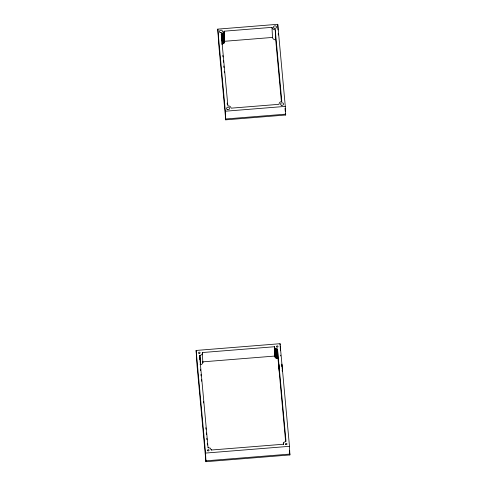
<?xml version="1.0" encoding="UTF-8"?>
<svg xmlns="http://www.w3.org/2000/svg" width="486" height="486" viewBox="0 0 486 486"><rect width="100%" height="100%" fill="white"/><g stroke="black" fill="none" stroke-linecap="round" stroke-linejoin="round"><path stroke-width="0.73" d="M274.408 347.089L275.27 348.596L277.524 349.094L277.98 358.407L276.048 358.109L274.924 356.742L274.414 346.743L202.322 352.544L202.838 362.501A2.655 2.272 -2.8 0 1 200.852 364.597L200.038 364.676M274.863 356.402L274.869 356.056L202.777 361.851L202.838 362.501L202.777 361.851M221.756 44.098L223.87 43.224L224.52 41.292L272.482 37.434A3.092 2.649 -2.8 0 0 275.714 39.761L281.412 101.762M225.729 119.842L225.34 111.215L217.795 29.124L277.749 24.3L285.294 106.398L285.689 115.018L225.729 119.842L218.73 44.42L217.795 29.124M205.936 461.7L205.548 453.074L196.113 350.455L280.051 343.705L289.486 446.324L289.875 454.951L205.936 461.7L197.055 365.758L196.113 350.455M202.383 353.194L202.322 352.544L202.383 353.243A2.655 2.272 -2.8 0 1 200.396 355.284L199.582 355.363L208.051 447.703L210.353 448.165L211.282 450.03L283.374 444.234L283.891 442.278L286.017 441.434L277.524 349.094M223.943 32.228L224.022 31.207L271.99 27.35A3.086 2.643 -2.8 0 0 275.222 29.67L281.825 101.507A2.995 2.564 -2.8 0 0 279.061 104.314L231.099 108.171A3.056 2.612 -2.8 0 0 227.867 105.845L221.264 34.014L223.092 33.382L223.943 32.228L224.435 42.312M225.34 111.215L285.294 106.398M225.717 118.979L285.677 114.155M208.051 447.703L208.749 447.649M205.548 453.074L289.486 446.324M205.924 460.837L289.863 454.082M285.689 115.018L285.525 113.852M289.856 454.914L289.407 450.558M211.228 449.428L211.282 450.03M283.302 443.548L283.374 444.234M282.044 366.401L281.777 364.087L281.898 366.572M285.009 108.348L285.282 111.373M277.98 358.407L285.64 441.738M222.801 55.44L222.934 56.953M223.287 60.732L223.426 62.244M223.773 66.029L223.912 67.542M224.259 71.321L224.398 72.833M227.175 103.081L227.314 104.593M200.451 369.178L200.59 370.678M200.937 374.433L201.07 375.933M201.417 379.688L201.55 381.188M203.409 401.46L203.549 402.961M205.821 427.735L205.961 429.241M206.301 432.996L206.441 434.496M206.781 438.25L206.921 439.751M207.267 443.505L207.4 445.006M282.184 370.223L282.287 371.371M282.147 367.55L282.433 371.201M274.469 347.429L274.414 346.743L274.93 356.773M274.869 356.056L274.924 356.742M280.677 355.163L280.738 355.934M278.32 35.01L278.223 33.637M277.749 24.3L278.022 29.944M275.222 29.67L275.714 39.761M271.99 27.35L272.482 37.434M280.051 343.705L280.118 345.115M280.191 346.53L280.398 350.758M283.484 442.874L283.551 444.307M283.362 443.208L283.435 444.641M277.123 349.142L277.579 358.449M276.984 349.136L277.439 358.449M276.722 349.13L277.178 358.443M276.327 349.076L276.783 358.382M275.945 348.96L276.4 358.273M275.592 348.802L276.048 358.109M275.27 348.596L275.726 357.909M274.991 348.347L275.447 357.66M274.76 348.067L275.216 357.38M274.584 347.757L275.04 357.07M224.022 31.207L224.52 41.978M223.803 32.55L224.295 42.64M223.615 32.854L224.107 42.944M223.372 33.133L223.87 43.224M223.092 33.382L223.584 43.467M222.776 33.595L223.268 43.679M222.424 33.765L222.916 43.855M222.053 33.892L222.545 43.983M221.659 33.977L222.157 44.062M221.264 34.014L221.58 40.496M200.232 355.309L200.688 364.622M199.582 355.363L199.795 359.658M275.641 37.695A1.507 1.288 -2.8 0 1 275.246 37.695M278.782 364.33L279.553 373.922L278.782 364.33M276.813 346.998A0.729 0.626 -2.8 0 0 278.01 346.615A0.729 0.626 -2.8 0 0 277.044 345.923A0.729 0.626 -2.8 0 0 276.813 346.998M198.999 353.358A0.753 0.644 -2.8 0 0 200.098 352.745A0.753 0.644 -2.8 0 0 198.944 352.241A0.753 0.644 -2.8 0 0 198.999 353.358M207.844 450.783A0.753 0.644 -2.8 0 0 209.053 450.352A0.753 0.644 -2.8 0 0 208.032 449.678A0.753 0.644 -2.8 0 0 207.844 450.783M285.792 444.52A0.753 0.644 -2.8 0 0 286.995 444.076A0.753 0.644 -2.8 0 0 285.962 443.408A0.753 0.644 -2.8 0 0 285.792 444.52M220.067 32.453A1.507 1.288 -2.8 0 0 222.509 31.639A1.507 1.288 -2.8 0 0 220.498 30.247A1.507 1.288 -2.8 0 0 220.067 32.453M227.126 109.405A1.507 1.288 -2.8 0 0 229.58 108.627A1.507 1.288 -2.8 0 0 227.6 107.206A1.507 1.288 -2.8 0 0 227.126 109.405M281.291 105.189A1.507 1.288 -2.8 0 0 283.563 104.071A1.507 1.288 -2.8 0 0 281.327 102.953A1.507 1.288 -2.8 0 0 281.291 105.189M274.074 28.139A1.507 1.288 -2.8 0 0 276.479 27.252A1.507 1.288 -2.8 0 0 274.408 25.922A1.507 1.288 -2.8 0 0 274.074 28.139"/></g></svg>
